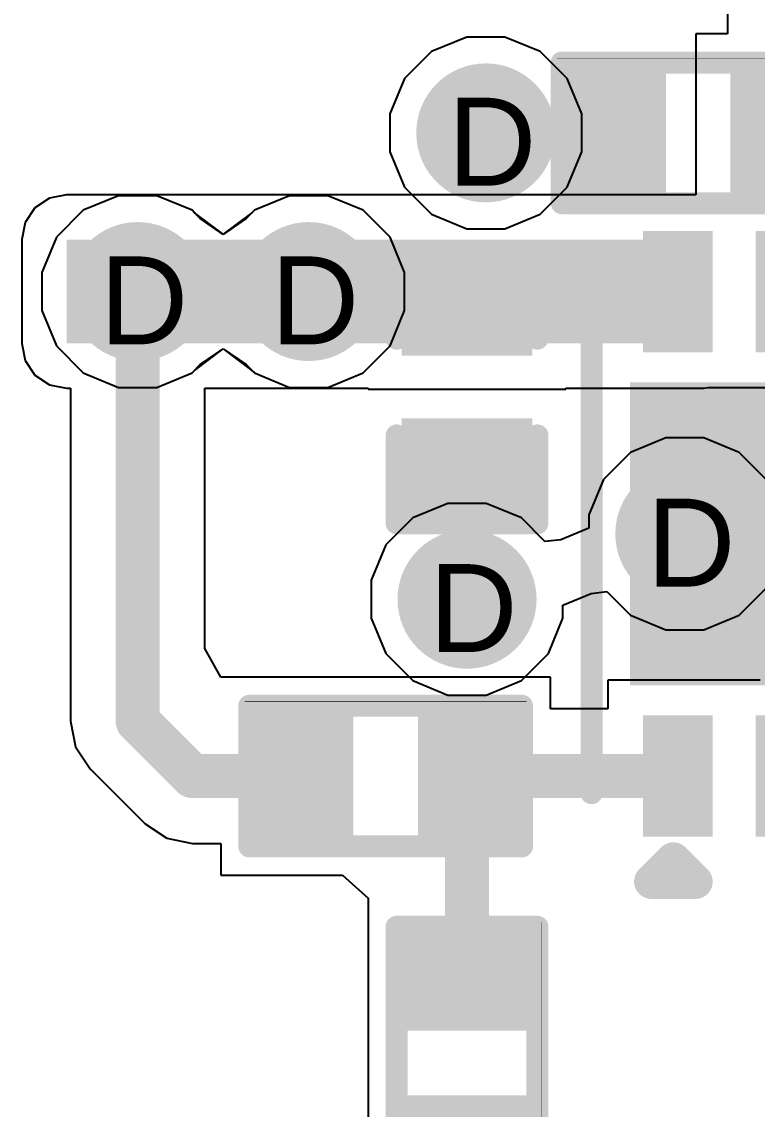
# Model space of a CAD drawing. Header units: inches. Extents: x 0 to 5401, y 0 to 5414.
# Drawn here: x 33.82 to 38.07, y 85.16 to 91.44 of the extents above; entities that cross this region are included whole.
import ezdxf

# ---------------------------------------------------------------- set-up
doc = ezdxf.new("R2010")
doc.units = ezdxf.units.IN
for name, color, linetype in [('Bottom Layer', 5, 'Continuous'), ('Bottom Solder', 6, 'Continuous'), ('Drill Drawing', 1, 'Continuous'), ('Layer 1', 16, 'Continuous'), ('Layer 2', 76, 'Continuous'), ('Top Layer', 1, 'Continuous'), ('Top Overlay', 2, 'Continuous'), ('Top Paste', 8, 'Continuous'), ('Top Solder', 216, 'Continuous'), ('Via Holes', 16, 'Continuous')]:
    doc.layers.add(name, color=color, linetype=linetype)
doc.styles.add('Arial', font='', dxfattribs={"height": 0.2})
doc.styles.get('Arial').set_extended_font_data('Arial')

# ---------------------------------------------------------------- blocks, each defined once
blk = doc.blocks.new('SON_8_EP_3_3__29')
at = {"layer": 'Top Layer'}
for points in [[(0.825, 1.2), (0.825, -1.2), (-0.825, -1.2), (-0.825, 1.2)], [(-1.1, 1.1254), (-1.1, 0.8254), (-1.7, 0.8254), (-1.7, 1.1254)], [(1.1, 0.8254), (1.1, 1.1254), (1.7, 1.1254), (1.7, 0.8254)], [(-1.1, 0.4751), (-1.1, 0.1751), (-1.7, 0.1751), (-1.7, 0.4751)], [(1.1, 0.1751), (1.1, 0.4751), (1.7, 0.4751), (1.7, 0.1751)], [(-1.1, -0.1751), (-1.1, -0.4751), (-1.7, -0.4751), (-1.7, -0.1751)], [(1.1, -0.4751), (1.1, -0.1751), (1.7, -0.1751), (1.7, -0.4751)], [(-1.1, -0.8254), (-1.1, -1.1254), (-1.7, -1.1254), (-1.7, -0.8254)], [(1.1, -1.1254), (1.1, -0.8254), (1.7, -0.8254), (1.7, -1.1254)]]:
    blk.add_hatch(color=1, dxfattribs=at).paths.add_polyline_path(points)
at = {"layer": 'Top Paste'}
for points in [[(0.825, 1.2), (0.825, -1.2), (-0.825, -1.2), (-0.825, 1.2)], [(-1.1, 1.1254), (-1.1, 0.8254), (-1.7, 0.8254), (-1.7, 1.1254)], [(1.1, 0.8254), (1.1, 1.1254), (1.7, 1.1254), (1.7, 0.8254)], [(-1.1, 0.4751), (-1.1, 0.1751), (-1.7, 0.1751), (-1.7, 0.4751)], [(1.1, 0.1751), (1.1, 0.4751), (1.7, 0.4751), (1.7, 0.1751)], [(-1.1, -0.1751), (-1.1, -0.4751), (-1.7, -0.4751), (-1.7, -0.1751)], [(1.1, -0.4751), (1.1, -0.1751), (1.7, -0.1751), (1.7, -0.4751)], [(-1.1, -0.8254), (-1.1, -1.1254), (-1.7, -1.1254), (-1.7, -0.8254)], [(1.1, -1.1254), (1.1, -0.8254), (1.7, -0.8254), (1.7, -1.1254)]]:
    blk.add_hatch(color=8, dxfattribs=at).paths.add_polyline_path(points)
at = {"layer": 'Top Solder'}
for points in [[(0.8758, 1.2508), (0.8758, -1.2508), (-0.8758, -1.2508), (-0.8758, 1.2508)], [(-1.0492, 1.1762), (-1.0492, 0.7746), (-1.7508, 0.7746), (-1.7508, 1.1762)], [(1.0492, 0.7746), (1.0492, 1.1762), (1.7508, 1.1762), (1.7508, 0.7746)], [(-1.0492, 0.5259), (-1.0492, 0.1243), (-1.7508, 0.1243), (-1.7508, 0.5259)], [(1.0492, 0.1243), (1.0492, 0.5259), (1.7508, 0.5259), (1.7508, 0.1243)], [(-1.0492, -0.1243), (-1.0492, -0.5259), (-1.7508, -0.5259), (-1.7508, -0.1243)], [(1.0492, -0.5259), (1.0492, -0.1243), (1.7508, -0.1243), (1.7508, -0.5259)], [(-1.0492, -0.7746), (-1.0492, -1.1762), (-1.7508, -1.1762), (-1.7508, -0.7746)], [(1.0492, -1.1762), (1.0492, -0.7746), (1.7508, -0.7746), (1.7508, -1.1762)]]:
    blk.add_hatch(color=216, dxfattribs=at).paths.add_polyline_path(points)
at = {"layer": 'Top Overlay'}
for points in [[(-1.4986, 1.4732, 0.127, 0.127, 0), (1.4732, 1.4732, 0.127, 0.127, 0)], [(-2.0096, 1.1278, 0.2, 0.2, 0), (-2.0096, 0.8738, 0.2, 0.2, 0)], [(-2.0096, 1.1278, 0.2, 0.2, 0), (-1.8826, 1.0008, 0.2, 0.2, 0)], [(-1.8826, 1.0008, 0.2, 0.2, 0), (-2.0096, 0.8738, 0.2, 0.2, 0)], [(-1.4986, -1.4732, 0.127, 0.127, 0), (1.4732, -1.4732, 0.127, 0.127, 0)]]:
    blk.add_lwpolyline(points, format="xyseb", dxfattribs=at)
for points in [[(-1.5304, 1.4732, 0.0635, 0.0635, 1), (-1.4668, 1.4732, 0.0635, 0.0635, 1)], [(1.4414, 1.4732, 0.0635, 0.0635, 1), (1.505, 1.4732, 0.0635, 0.0635, 1)], [(-2.0596, 1.1278, 0.1, 0.1, 1), (-1.9596, 1.1278, 0.1, 0.1, 1)], [(-2.0596, 1.1278, 0.1, 0.1, 1), (-1.9596, 1.1278, 0.1, 0.1, 1)], [(-1.9326, 1.0008, 0.1, 0.1, 1), (-1.8326, 1.0008, 0.1, 0.1, 1)], [(-1.9326, 1.0008, 0.1, 0.1, 1), (-1.8326, 1.0008, 0.1, 0.1, 1)], [(-2.0596, 0.8738, 0.1, 0.1, 1), (-1.9596, 0.8738, 0.1, 0.1, 1)], [(-2.0596, 0.8738, 0.1, 0.1, 1), (-1.9596, 0.8738, 0.1, 0.1, 1)], [(-1.5304, -1.4732, 0.0635, 0.0635, 1), (-1.4668, -1.4732, 0.0635, 0.0635, 1)], [(1.4414, -1.4732, 0.0635, 0.0635, 1), (1.505, -1.4732, 0.0635, 0.0635, 1)]]:
    blk.add_lwpolyline(points, format="xyseb", close=True, dxfattribs=at)
blk = doc.blocks.new('R___0402_114')
at = {"layer": 'Top Layer'}
for points in [[(-0.6985, -0.3175), (-0.6985, 0.3175), (-0.2413, 0.3175), (-0.2413, -0.3175)], [(0.2413, -0.3175), (0.2413, 0.3175), (0.6985, 0.3175), (0.6985, -0.3175)]]:
    blk.add_hatch(color=1, dxfattribs=at).paths.add_polyline_path(points)
at = {"layer": 'Top Paste'}
for points in [[(-0.6985, -0.3175), (-0.6985, 0.3175), (-0.2413, 0.3175), (-0.2413, -0.3175)], [(0.2413, -0.3175), (0.2413, 0.3175), (0.6985, 0.3175), (0.6985, -0.3175)]]:
    blk.add_hatch(color=8, dxfattribs=at).paths.add_polyline_path(points)
at = {"layer": 'Top Solder'}
for points in [[(-0.7535, -0.3725), (-0.7535, 0.3725), (-0.1863, 0.3725), (-0.1863, -0.3725)], [(0.1863, -0.3725), (0.1863, 0.3725), (0.7535, 0.3725), (0.7535, -0.3725)]]:
    blk.add_hatch(color=216, dxfattribs=at).paths.add_polyline_path(points)
at = {"layer": 'Top Overlay'}
for points in [[(-0.7874, 0.4064, 0.127, 0.127, 0), (-0.7874, -0.4064, 0.127, 0.127, 0)], [(0.7874, 0.4064, 0.127, 0.127, 0), (-0.7874, 0.4064, 0.127, 0.127, 0)], [(0.7874, 0.4064, 0.127, 0.127, 0), (0.7874, -0.4064, 0.127, 0.127, 0)], [(0.7874, -0.4064, 0.127, 0.127, 0), (-0.7874, -0.4064, 0.127, 0.127, 0)], [(0.8128, -0.4318, 0.00323, 0.00323, 0), (-0.8128, -0.4318, 0.00323, 0.00323, 0)]]:
    blk.add_lwpolyline(points, format="xyseb", dxfattribs=at)
for points in [[(-0.8191, 0.4064, 0.0635, 0.0635, 1), (-0.7556, 0.4064, 0.0635, 0.0635, 1)], [(-0.8191, 0.4064, 0.0635, 0.0635, 1), (-0.7556, 0.4064, 0.0635, 0.0635, 1)], [(0.7556, 0.4064, 0.0635, 0.0635, 1), (0.8191, 0.4064, 0.0635, 0.0635, 1)], [(0.7556, 0.4064, 0.0635, 0.0635, 1), (0.8191, 0.4064, 0.0635, 0.0635, 1)], [(-0.8191, -0.4064, 0.0635, 0.0635, 1), (-0.7556, -0.4064, 0.0635, 0.0635, 1)], [(-0.8191, -0.4064, 0.0635, 0.0635, 1), (-0.7556, -0.4064, 0.0635, 0.0635, 1)], [(0.7556, -0.4064, 0.0635, 0.0635, 1), (0.8191, -0.4064, 0.0635, 0.0635, 1)], [(0.7556, -0.4064, 0.0635, 0.0635, 1), (0.8191, -0.4064, 0.0635, 0.0635, 1)], [(-0.8136, -0.4318, 0.00161, 0.00161, 1), (-0.812, -0.4318, 0.00161, 0.00161, 1)], [(0.812, -0.4318, 0.00161, 0.00161, 1), (0.8136, -0.4318, 0.00161, 0.00161, 1)]]:
    blk.add_lwpolyline(points, format="xyseb", close=True, dxfattribs=at)
blk = doc.blocks.new('R___0402_118')
at = {"layer": 'Top Layer'}
for points in [[(-0.6985, -0.3175), (-0.6985, 0.3175), (-0.2413, 0.3175), (-0.2413, -0.3175)], [(0.2413, -0.3175), (0.2413, 0.3175), (0.6985, 0.3175), (0.6985, -0.3175)]]:
    blk.add_hatch(color=1, dxfattribs=at).paths.add_polyline_path(points)
at = {"layer": 'Top Paste'}
for points in [[(-0.6985, -0.3175), (-0.6985, 0.3175), (-0.2413, 0.3175), (-0.2413, -0.3175)], [(0.2413, -0.3175), (0.2413, 0.3175), (0.6985, 0.3175), (0.6985, -0.3175)]]:
    blk.add_hatch(color=8, dxfattribs=at).paths.add_polyline_path(points)
at = {"layer": 'Top Solder'}
for points in [[(-0.7535, -0.3725), (-0.7535, 0.3725), (-0.1863, 0.3725), (-0.1863, -0.3725)], [(0.1863, -0.3725), (0.1863, 0.3725), (0.7535, 0.3725), (0.7535, -0.3725)]]:
    blk.add_hatch(color=216, dxfattribs=at).paths.add_polyline_path(points)
at = {"layer": 'Top Overlay'}
for points in [[(-0.7874, 0.4064, 0.127, 0.127, 0), (-0.7874, -0.4064, 0.127, 0.127, 0)], [(0.7874, 0.4064, 0.127, 0.127, 0), (-0.7874, 0.4064, 0.127, 0.127, 0)], [(0.7874, 0.4064, 0.127, 0.127, 0), (0.7874, -0.4064, 0.127, 0.127, 0)], [(0.7874, -0.4064, 0.127, 0.127, 0), (-0.7874, -0.4064, 0.127, 0.127, 0)], [(0.8128, -0.4318, 0.00323, 0.00323, 0), (-0.8128, -0.4318, 0.00323, 0.00323, 0)]]:
    blk.add_lwpolyline(points, format="xyseb", dxfattribs=at)
for points in [[(-0.8191, 0.4064, 0.0635, 0.0635, 1), (-0.7556, 0.4064, 0.0635, 0.0635, 1)], [(-0.8191, 0.4064, 0.0635, 0.0635, 1), (-0.7556, 0.4064, 0.0635, 0.0635, 1)], [(0.7556, 0.4064, 0.0635, 0.0635, 1), (0.8191, 0.4064, 0.0635, 0.0635, 1)], [(0.7556, 0.4064, 0.0635, 0.0635, 1), (0.8191, 0.4064, 0.0635, 0.0635, 1)], [(-0.8191, -0.4064, 0.0635, 0.0635, 1), (-0.7556, -0.4064, 0.0635, 0.0635, 1)], [(-0.8191, -0.4064, 0.0635, 0.0635, 1), (-0.7556, -0.4064, 0.0635, 0.0635, 1)], [(0.7556, -0.4064, 0.0635, 0.0635, 1), (0.8191, -0.4064, 0.0635, 0.0635, 1)], [(0.7556, -0.4064, 0.0635, 0.0635, 1), (0.8191, -0.4064, 0.0635, 0.0635, 1)], [(-0.8136, -0.4318, 0.00161, 0.00161, 1), (-0.812, -0.4318, 0.00161, 0.00161, 1)], [(0.812, -0.4318, 0.00161, 0.00161, 1), (0.8136, -0.4318, 0.00161, 0.00161, 1)]]:
    blk.add_lwpolyline(points, format="xyseb", close=True, dxfattribs=at)
blk = doc.blocks.new('R___0402_120')
at = {"layer": 'Top Layer'}
for points in [[(-0.6985, -0.3175), (-0.6985, 0.3175), (-0.2413, 0.3175), (-0.2413, -0.3175)], [(0.2413, -0.3175), (0.2413, 0.3175), (0.6985, 0.3175), (0.6985, -0.3175)]]:
    blk.add_hatch(color=1, dxfattribs=at).paths.add_polyline_path(points)
at = {"layer": 'Top Paste'}
for points in [[(-0.6985, -0.3175), (-0.6985, 0.3175), (-0.2413, 0.3175), (-0.2413, -0.3175)], [(0.2413, -0.3175), (0.2413, 0.3175), (0.6985, 0.3175), (0.6985, -0.3175)]]:
    blk.add_hatch(color=8, dxfattribs=at).paths.add_polyline_path(points)
at = {"layer": 'Top Solder'}
for points in [[(-0.7535, -0.3725), (-0.7535, 0.3725), (-0.1863, 0.3725), (-0.1863, -0.3725)], [(0.1863, -0.3725), (0.1863, 0.3725), (0.7535, 0.3725), (0.7535, -0.3725)]]:
    blk.add_hatch(color=216, dxfattribs=at).paths.add_polyline_path(points)
at = {"layer": 'Top Overlay'}
for points in [[(-0.7874, 0.4064, 0.127, 0.127, 0), (-0.7874, -0.4064, 0.127, 0.127, 0)], [(-0.7874, 0.4064, 0.127, 0.127, 0), (0.7874, 0.4064, 0.127, 0.127, 0)], [(0.7874, 0.4064, 0.127, 0.127, 0), (0.7874, -0.4064, 0.127, 0.127, 0)], [(-0.7874, -0.4064, 0.127, 0.127, 0), (0.7874, -0.4064, 0.127, 0.127, 0)], [(-0.8128, -0.4318, 0.00323, 0.00323, 0), (0.8128, -0.4318, 0.00323, 0.00323, 0)]]:
    blk.add_lwpolyline(points, format="xyseb", dxfattribs=at)
for points in [[(-0.8191, 0.4064, 0.0635, 0.0635, 1), (-0.7556, 0.4064, 0.0635, 0.0635, 1)], [(-0.8191, 0.4064, 0.0635, 0.0635, 1), (-0.7556, 0.4064, 0.0635, 0.0635, 1)], [(0.7556, 0.4064, 0.0635, 0.0635, 1), (0.8191, 0.4064, 0.0635, 0.0635, 1)], [(0.7556, 0.4064, 0.0635, 0.0635, 1), (0.8191, 0.4064, 0.0635, 0.0635, 1)], [(-0.8191, -0.4064, 0.0635, 0.0635, 1), (-0.7556, -0.4064, 0.0635, 0.0635, 1)], [(-0.8191, -0.4064, 0.0635, 0.0635, 1), (-0.7556, -0.4064, 0.0635, 0.0635, 1)], [(0.7556, -0.4064, 0.0635, 0.0635, 1), (0.8191, -0.4064, 0.0635, 0.0635, 1)], [(0.7556, -0.4064, 0.0635, 0.0635, 1), (0.8191, -0.4064, 0.0635, 0.0635, 1)], [(-0.8136, -0.4318, 0.00161, 0.00161, 1), (-0.812, -0.4318, 0.00161, 0.00161, 1)], [(0.812, -0.4318, 0.00161, 0.00161, 1), (0.8136, -0.4318, 0.00161, 0.00161, 1)]]:
    blk.add_lwpolyline(points, format="xyseb", close=True, dxfattribs=at)
blk = doc.blocks.new('C___0402_283')
at = {"layer": 'Top Layer'}
for points in [[(-0.6985, -0.3175), (-0.6985, 0.3175), (-0.2413, 0.3175), (-0.2413, -0.3175)], [(0.2413, -0.3175), (0.2413, 0.3175), (0.6985, 0.3175), (0.6985, -0.3175)]]:
    blk.add_hatch(color=1, dxfattribs=at).paths.add_polyline_path(points)
at = {"layer": 'Top Paste'}
for points in [[(-0.6985, -0.3175), (-0.6985, 0.3175), (-0.2413, 0.3175), (-0.2413, -0.3175)], [(0.2413, -0.3175), (0.2413, 0.3175), (0.6985, 0.3175), (0.6985, -0.3175)]]:
    blk.add_hatch(color=8, dxfattribs=at).paths.add_polyline_path(points)
at = {"layer": 'Top Solder'}
for points in [[(-0.7585, -0.3775), (-0.7585, 0.3775), (-0.1813, 0.3775), (-0.1813, -0.3775)], [(0.1813, -0.3775), (0.1813, 0.3775), (0.7585, 0.3775), (0.7585, -0.3775)]]:
    blk.add_hatch(color=216, dxfattribs=at).paths.add_polyline_path(points)
at = {"layer": 'Top Overlay'}
for points in [[(-0.7874, 0.4064, 0.127, 0.127, 0), (-0.2794, 0.4064, 0.127, 0.127, 0)], [(-0.7874, 0.4064, 0.127, 0.127, 0), (-0.7874, -0.4064, 0.127, 0.127, 0)], [(0.2794, 0.4064, 0.127, 0.127, 0), (0.7874, 0.4064, 0.127, 0.127, 0)], [(0.7874, 0.4064, 0.127, 0.127, 0), (0.7874, -0.4064, 0.127, 0.127, 0)], [(-0.7874, -0.4064, 0.127, 0.127, 0), (-0.2794, -0.4064, 0.127, 0.127, 0)], [(0.2794, -0.4064, 0.127, 0.127, 0), (0.7874, -0.4064, 0.127, 0.127, 0)]]:
    blk.add_lwpolyline(points, format="xyseb", dxfattribs=at)
for points in [[(-0.8191, 0.4064, 0.0635, 0.0635, 1), (-0.7556, 0.4064, 0.0635, 0.0635, 1)], [(-0.8191, 0.4064, 0.0635, 0.0635, 1), (-0.7556, 0.4064, 0.0635, 0.0635, 1)], [(-0.3111, 0.4064, 0.0635, 0.0635, 1), (-0.2477, 0.4064, 0.0635, 0.0635, 1)], [(0.2477, 0.4064, 0.0635, 0.0635, 1), (0.3111, 0.4064, 0.0635, 0.0635, 1)], [(0.7556, 0.4064, 0.0635, 0.0635, 1), (0.8191, 0.4064, 0.0635, 0.0635, 1)], [(0.7556, 0.4064, 0.0635, 0.0635, 1), (0.8191, 0.4064, 0.0635, 0.0635, 1)], [(-0.8191, -0.4064, 0.0635, 0.0635, 1), (-0.7556, -0.4064, 0.0635, 0.0635, 1)], [(-0.8191, -0.4064, 0.0635, 0.0635, 1), (-0.7556, -0.4064, 0.0635, 0.0635, 1)], [(-0.3111, -0.4064, 0.0635, 0.0635, 1), (-0.2477, -0.4064, 0.0635, 0.0635, 1)], [(0.2477, -0.4064, 0.0635, 0.0635, 1), (0.3111, -0.4064, 0.0635, 0.0635, 1)], [(0.7556, -0.4064, 0.0635, 0.0635, 1), (0.8191, -0.4064, 0.0635, 0.0635, 1)], [(0.7556, -0.4064, 0.0635, 0.0635, 1), (0.8191, -0.4064, 0.0635, 0.0635, 1)]]:
    blk.add_lwpolyline(points, format="xyseb", close=True, dxfattribs=at)

msp = doc.modelspace()

# ---------------------------------------------------------------- hatches: boundary and pattern name
at = {"layer": 'Bottom Layer'}
h = msp.add_hatch(color=5, dxfattribs=at)
edge = h.paths.add_edge_path()
edge.add_arc((36.5037, 90.8008), 0.3, 0, 360)
h = msp.add_hatch(color=5, dxfattribs=at)
edge = h.paths.add_edge_path()
edge.add_arc((34.4932, 89.884), 0.3, 0, 360)
h = msp.add_hatch(color=5, dxfattribs=at)
edge = h.paths.add_edge_path()
edge.add_arc((35.4808, 89.884), 0.3, 0, 360)
h = msp.add_hatch(color=5, dxfattribs=at)
edge = h.paths.add_edge_path()
edge.add_arc((37.653, 88.484), 0.3, 0, 360)
h = msp.add_hatch(color=5, dxfattribs=at)
edge = h.paths.add_edge_path()
edge.add_arc((36.3952, 88.106), 0.3, 0, 360)
at = {"layer": 'Bottom Solder'}
h = msp.add_hatch(color=6, dxfattribs=at)
edge = h.paths.add_edge_path()
edge.add_arc((36.5037, 90.8008), 0.4016, 0, 360)
h = msp.add_hatch(color=6, dxfattribs=at)
edge = h.paths.add_edge_path()
edge.add_arc((34.4932, 89.884), 0.4016, 0, 360)
h = msp.add_hatch(color=6, dxfattribs=at)
edge = h.paths.add_edge_path()
edge.add_arc((35.4808, 89.884), 0.4016, 0, 360)
h = msp.add_hatch(color=6, dxfattribs=at)
edge = h.paths.add_edge_path()
edge.add_arc((37.653, 88.484), 0.4016, 0, 360)
h = msp.add_hatch(color=6, dxfattribs=at)
edge = h.paths.add_edge_path()
edge.add_arc((36.3952, 88.106), 0.4016, 0, 360)
at = {"layer": 'Layer 1'}
h = msp.add_hatch(color=16, dxfattribs=at)
edge = h.paths.add_edge_path()
edge.add_arc((36.5037, 90.8008), 0.3, 0, 360)
h = msp.add_hatch(color=16, dxfattribs=at)
edge = h.paths.add_edge_path()
edge.add_arc((34.4932, 89.884), 0.3, 0, 360)
h = msp.add_hatch(color=16, dxfattribs=at)
edge = h.paths.add_edge_path()
edge.add_arc((35.4808, 89.884), 0.3, 0, 360)
h = msp.add_hatch(color=16, dxfattribs=at)
edge = h.paths.add_edge_path()
edge.add_arc((37.653, 88.484), 0.3, 0, 360)
h = msp.add_hatch(color=16, dxfattribs=at)
edge = h.paths.add_edge_path()
edge.add_arc((36.3952, 88.106), 0.3, 0, 360)
at = {"layer": 'Layer 2'}
h = msp.add_hatch(color=76, dxfattribs=at)
edge = h.paths.add_edge_path()
edge.add_arc((36.5037, 90.8008), 0.3, 0, 360)
h = msp.add_hatch(color=76, dxfattribs=at)
edge = h.paths.add_edge_path()
edge.add_arc((34.4932, 89.884), 0.3, 0, 360)
h = msp.add_hatch(color=76, dxfattribs=at)
edge = h.paths.add_edge_path()
edge.add_arc((35.4808, 89.884), 0.3, 0, 360)
h = msp.add_hatch(color=76, dxfattribs=at)
edge = h.paths.add_edge_path()
edge.add_arc((37.653, 88.484), 0.3, 0, 360)
h = msp.add_hatch(color=76, dxfattribs=at)
edge = h.paths.add_edge_path()
edge.add_arc((36.3952, 88.106), 0.3, 0, 360)
at = {"layer": 'Top Layer'}
h = msp.add_hatch(color=1, dxfattribs=at)
edge = h.paths.add_edge_path()
edge.add_arc((36.5037, 90.8008), 0.3, 0, 360)
msp.add_hatch(color=1, dxfattribs=at).paths.add_polyline_path([(34.0829, 89.584), (37.7623, 89.584), (37.7623, 90.184), (34.0829, 90.184)])
h = msp.add_hatch(color=1, dxfattribs=at)
edge = h.paths.add_edge_path()
edge.add_arc((34.4932, 89.884), 0.3, 0, 360)
h = msp.add_hatch(color=1, dxfattribs=at)
edge = h.paths.add_edge_path()
edge.add_arc((35.4808, 89.884), 0.3, 0, 360)
h = msp.add_hatch(color=1, dxfattribs=at)
edge = h.paths.add_edge_path()
edge.add_arc((37.653, 88.484), 0.3, 0, 360)
h = msp.add_hatch(color=1, dxfattribs=at)
edge = h.paths.add_edge_path()
edge.add_arc((36.3952, 88.106), 0.3, 0, 360)
at = {"layer": 'Top Solder'}
h = msp.add_hatch(color=216, dxfattribs=at)
edge = h.paths.add_edge_path()
edge.add_arc((36.5037, 90.8008), 0.4016, 0, 360)
h = msp.add_hatch(color=216, dxfattribs=at)
edge = h.paths.add_edge_path()
edge.add_arc((34.4932, 89.884), 0.4016, 0, 360)
h = msp.add_hatch(color=216, dxfattribs=at)
edge = h.paths.add_edge_path()
edge.add_arc((35.4808, 89.884), 0.4016, 0, 360)
h = msp.add_hatch(color=216, dxfattribs=at)
edge = h.paths.add_edge_path()
edge.add_arc((37.653, 88.484), 0.4016, 0, 360)
h = msp.add_hatch(color=216, dxfattribs=at)
edge = h.paths.add_edge_path()
edge.add_arc((36.3952, 88.106), 0.4016, 0, 360)
at = {"layer": 'Via Holes'}
h = msp.add_hatch(color=7, dxfattribs=at)
edge = h.paths.add_edge_path()
edge.add_arc((36.5037, 90.8008), 0.15, 0, 360)
h = msp.add_hatch(color=7, dxfattribs=at)
edge = h.paths.add_edge_path()
edge.add_arc((34.4932, 89.884), 0.15, 0, 360)
h = msp.add_hatch(color=7, dxfattribs=at)
edge = h.paths.add_edge_path()
edge.add_arc((35.4808, 89.884), 0.15, 0, 360)
h = msp.add_hatch(color=7, dxfattribs=at)
edge = h.paths.add_edge_path()
edge.add_arc((37.653, 88.484), 0.15, 0, 360)
h = msp.add_hatch(color=7, dxfattribs=at)
edge = h.paths.add_edge_path()
edge.add_arc((36.3952, 88.106), 0.15, 0, 360)

# ---------------------------------------------------------------- linework, layer by layer
at = {"layer": 'Bottom Layer'}
for p, q in [((34.383, 90.438), (34.1794, 90.3537)), ((34.6034, 90.438), (34.383, 90.438)), ((34.807, 90.3537), (34.6034, 90.438)), ((35.3706, 90.438), (35.167, 90.3537)), ((35.591, 90.438), (35.3706, 90.438)), ((35.7946, 90.3537), (35.591, 90.438)), ((34.1794, 90.3537), (34.0236, 90.1978)), ((34.8543, 90.3064), (34.807, 90.3537)), ((34.987, 90.2145), (34.8543, 90.3064)), ((35.1198, 90.3064), (34.987, 90.2145)), ((35.167, 90.3537), (35.1198, 90.3064)), ((35.9505, 90.1978), (35.7946, 90.3537)), ((34.0236, 90.1978), (33.9392, 89.9942)), ((36.0348, 89.9942), (35.9505, 90.1978)), ((33.9392, 89.9942), (33.9392, 89.7738)), ((36.0348, 89.7738), (36.0348, 89.9942)), ((33.9392, 89.7738), (34.0236, 89.5702)), ((35.9505, 89.5702), (36.0348, 89.7738)), ((34.0236, 89.5702), (34.1794, 89.4144)), ((34.8543, 89.4616), (34.987, 89.5535)), ((34.987, 89.5535), (35.1198, 89.4616)), ((35.7946, 89.4144), (35.9505, 89.5702)), ((34.807, 89.4144), (34.8543, 89.4616)), ((35.1198, 89.4616), (35.167, 89.4144)), ((34.1794, 89.4144), (34.383, 89.33)), ((34.6034, 89.33), (34.807, 89.4144)), ((35.167, 89.4144), (35.3706, 89.33)), ((35.591, 89.33), (35.7946, 89.4144)), ((34.383, 89.33), (34.6034, 89.33)), ((35.3706, 89.33), (35.591, 89.33))]:
    msp.add_line(p, q, dxfattribs=at)
at = {"layer": 'Layer 1'}
for p, q in [((34.383, 90.438), (34.1794, 90.3537)), ((34.6034, 90.438), (34.383, 90.438)), ((34.807, 90.3537), (34.6034, 90.438)), ((35.3706, 90.438), (35.167, 90.3537)), ((35.591, 90.438), (35.3706, 90.438)), ((35.7946, 90.3537), (35.591, 90.438)), ((34.1794, 90.3537), (34.0236, 90.1978)), ((34.8211, 90.3396), (34.807, 90.3537)), ((34.987, 90.2158), (34.8211, 90.3396)), ((35.153, 90.3396), (34.987, 90.2158)), ((35.167, 90.3537), (35.153, 90.3396)), ((35.9505, 90.1978), (35.7946, 90.3537)), ((34.0236, 90.1978), (33.9392, 89.9942)), ((36.0348, 89.9942), (35.9505, 90.1978)), ((33.9392, 89.9942), (33.9392, 89.7738)), ((36.0348, 89.7738), (36.0348, 89.9942)), ((33.9392, 89.7738), (34.0236, 89.5702)), ((35.9505, 89.5702), (36.0348, 89.7738)), ((34.0236, 89.5702), (34.1794, 89.4144)), ((34.8211, 89.4284), (34.987, 89.5522)), ((34.987, 89.5522), (35.153, 89.4284)), ((35.7946, 89.4144), (35.9505, 89.5702)), ((34.807, 89.4144), (34.8211, 89.4284)), ((35.153, 89.4284), (35.167, 89.4144)), ((34.1794, 89.4144), (34.383, 89.33)), ((34.6034, 89.33), (34.807, 89.4144)), ((35.167, 89.4144), (35.3706, 89.33)), ((35.591, 89.33), (35.7946, 89.4144)), ((34.383, 89.33), (34.6034, 89.33)), ((35.3706, 89.33), (35.591, 89.33))]:
    msp.add_line(p, q, dxfattribs=at)
at = {"layer": 'Layer 2'}
for p, q in [((36.3935, 91.3548), (36.1899, 91.2705)), ((36.6139, 91.3548), (36.3935, 91.3548)), ((36.8175, 91.2705), (36.6139, 91.3548)), ((36.1899, 91.2705), (36.034, 91.1147)), ((36.9734, 91.1147), (36.8175, 91.2705)), ((36.034, 91.1147), (35.9497, 90.911)), ((37.0577, 90.911), (36.9734, 91.1147)), ((35.9497, 90.911), (35.9497, 90.6907)), ((37.0577, 90.6907), (37.0577, 90.911)), ((35.9497, 90.6907), (36.034, 90.487)), ((36.9734, 90.487), (37.0577, 90.6907)), ((36.034, 90.487), (36.1899, 90.3312)), ((36.8175, 90.3312), (36.9734, 90.487)), ((36.1899, 90.3312), (36.3935, 90.2469)), ((36.6139, 90.2469), (36.8175, 90.3312)), ((36.3935, 90.2469), (36.6139, 90.2469)), ((37.5428, 89.038), (37.3392, 88.9536)), ((37.7632, 89.038), (37.5428, 89.038)), ((37.9668, 88.9536), (37.7632, 89.038)), ((37.3392, 88.9536), (37.1833, 88.7978)), ((38.1203, 88.8001), (37.9668, 88.9536)), ((37.1833, 88.7978), (37.099, 88.5942)), ((36.285, 88.66), (36.0814, 88.5757)), ((36.5054, 88.66), (36.285, 88.66)), ((36.709, 88.5757), (36.5054, 88.66)), ((36.0814, 88.5757), (35.9256, 88.4198)), ((36.845, 88.4397), (36.709, 88.5757)), ((37.099, 88.5942), (37.099, 88.5176)), ((37.099, 88.5176), (36.937, 88.4499)), ((35.9256, 88.4198), (35.8412, 88.2162)), ((36.937, 88.4499), (36.845, 88.4397)), ((35.8412, 88.2162), (35.8412, 87.9958)), ((37.9668, 88.0143), (38.1203, 88.1679)), ((36.9492, 88.0724), (37.1112, 88.14)), ((37.1112, 88.14), (37.2032, 88.1502)), ((37.2032, 88.1502), (37.3392, 88.0143)), ((36.9492, 87.9958), (36.9492, 88.0724)), ((35.8412, 87.9958), (35.9256, 87.7922)), ((36.8649, 87.7922), (36.9492, 87.9958)), ((37.3392, 88.0143), (37.5428, 87.93)), ((37.7632, 87.93), (37.9668, 88.0143)), ((37.5428, 87.93), (37.7632, 87.93)), ((35.9256, 87.7922), (36.0814, 87.6364)), ((36.709, 87.6364), (36.8649, 87.7922)), ((36.0814, 87.6364), (36.285, 87.552)), ((36.5054, 87.552), (36.709, 87.6364)), ((36.285, 87.552), (36.5054, 87.552))]:
    msp.add_line(p, q, dxfattribs=at)
at = {"layer": 'Top Layer'}
for p, q in [((37.9, 91.6152), (37.9, 91.3723)), ((37.9, 91.3723), (37.7172, 91.3723)), ((37.7172, 91.3723), (37.7172, 90.443)), ((34.0829, 90.443), (33.9837, 90.4233)), ((37.7172, 90.443), (34.0829, 90.443)), ((33.8997, 90.3671), (33.8436, 90.2831)), ((33.9837, 90.4233), (33.8997, 90.3671)), ((33.8436, 90.2831), (33.8239, 90.184)), ((33.8239, 90.184), (33.8239, 89.584)), ((33.8239, 89.584), (33.8436, 89.4849)), ((33.8436, 89.4849), (33.8997, 89.4009)), ((33.8997, 89.4009), (33.9837, 89.3447)), ((33.9837, 89.3447), (34.0829, 89.325)), ((34.0829, 89.325), (34.1047, 89.325)), ((34.1047, 89.325), (34.1047, 87.4014)), ((34.8817, 87.8209), (34.8817, 89.325)), ((34.8817, 89.325), (35.8237, 89.325)), ((35.8237, 89.325), (35.8237, 89.3195)), ((35.8237, 89.3195), (36.9667, 89.3195)), ((36.9667, 89.3195), (36.9667, 89.325)), ((36.9667, 89.325), (37.7623, 89.325)), ((37.7623, 89.325), (37.7873, 89.33)), ((37.7873, 89.33), (39.3168, 89.33)), ((34.9728, 87.6554), (34.8817, 87.8209)), ((36.8778, 87.6554), (34.9728, 87.6554)), ((36.8778, 87.4724), (36.8778, 87.6554)), ((38.0876, 87.6379), (37.2083, 87.6379)), ((37.2083, 87.6379), (37.2083, 87.4724)), ((37.2083, 87.4724), (36.8778, 87.4724)), ((34.1047, 87.4014), (34.1343, 87.2528)), ((34.1343, 87.2528), (34.2185, 87.1267)), ((34.2185, 87.1267), (34.536, 86.8092)), ((34.536, 86.8092), (34.6621, 86.725)), ((34.6621, 86.725), (34.8107, 86.6955)), ((34.8107, 86.6955), (34.9728, 86.6955)), ((34.9728, 86.6955), (34.9728, 86.5124)), ((34.9728, 86.5124), (35.6759, 86.5124)), ((35.6759, 86.5124), (35.8237, 86.3788)), ((35.8237, 86.3788), (35.8237, 85.4136)), ((35.8237, 85.4136), (35.8237, 84.4738))]:
    msp.add_line(p, q, dxfattribs=at)
for points in [[(34.4932, 87.4014, 0.254, 0.254, 0), (34.4932, 89.884, 0.254, 0.254, 0)], [(34.4932, 87.4014, 0.254, 0.254, 0), (34.8107, 87.0839, 0.254, 0.254, 0)], [(34.8107, 87.0839, 0.254, 0.254, 0), (35.4554, 87.0839, 0.254, 0.254, 0)], [(36.3952, 85.8962, 0.254, 0.254, 0), (36.3952, 87.0839, 0.254, 0.254, 0)], [(36.3952, 87.0839, 0.254, 0.254, 0), (37.6123, 87.0839, 0.254, 0.254, 0)]]:
    msp.add_lwpolyline(points, format="xyseb", dxfattribs=at)
for points in [[(34.4297, 89.884, 0.127, 0.127, 1), (34.5567, 89.884, 0.127, 0.127, 1)], [(34.4297, 87.4014, 0.127, 0.127, 1), (34.5567, 87.4014, 0.127, 0.127, 1)], [(34.4297, 87.4014, 0.127, 0.127, 1), (34.5567, 87.4014, 0.127, 0.127, 1)], [(34.7472, 87.0839, 0.127, 0.127, 1), (34.8742, 87.0839, 0.127, 0.127, 1)], [(34.7472, 87.0839, 0.127, 0.127, 1), (34.8742, 87.0839, 0.127, 0.127, 1)], [(35.3919, 87.0839, 0.127, 0.127, 1), (35.5189, 87.0839, 0.127, 0.127, 1)], [(36.3317, 87.0839, 0.127, 0.127, 1), (36.4587, 87.0839, 0.127, 0.127, 1)], [(36.3317, 87.0839, 0.127, 0.127, 1), (36.4587, 87.0839, 0.127, 0.127, 1)], [(37.5488, 87.0839, 0.127, 0.127, 1), (37.6758, 87.0839, 0.127, 0.127, 1)], [(36.3317, 85.8962, 0.127, 0.127, 1), (36.4587, 85.8962, 0.127, 0.127, 1)]]:
    msp.add_lwpolyline(points, format="xyseb", close=True, dxfattribs=at)

# ---------------------------------------------------------------- block references
for name, p, rotation in [('R___0402_114', (37.7299, 90.8008), 180), ('C___0402_283', (36.3952, 89.3322), 90), ('SON_8_EP_3_3__29', (38.5877, 88.484), 90), ('R___0402_118', (35.9253, 87.0839), 180), ('R___0402_120', (36.3952, 85.4263), 90)]:
    msp.add_blockref(name, p, dxfattribs=dict(rotation=rotation))

# ---------------------------------------------------------------- texts
at = {"layer": 'Drill Drawing', "style": 'Arial'}
for p in [(36.2836, 90.4961), (34.2731, 89.5793), (35.2607, 89.5793), (37.4329, 88.1792), (36.1751, 87.8013)]:
    msp.add_text('D', height=0.508, dxfattribs=at).set_placement(p)

doc.saveas('drawing.dxf')
